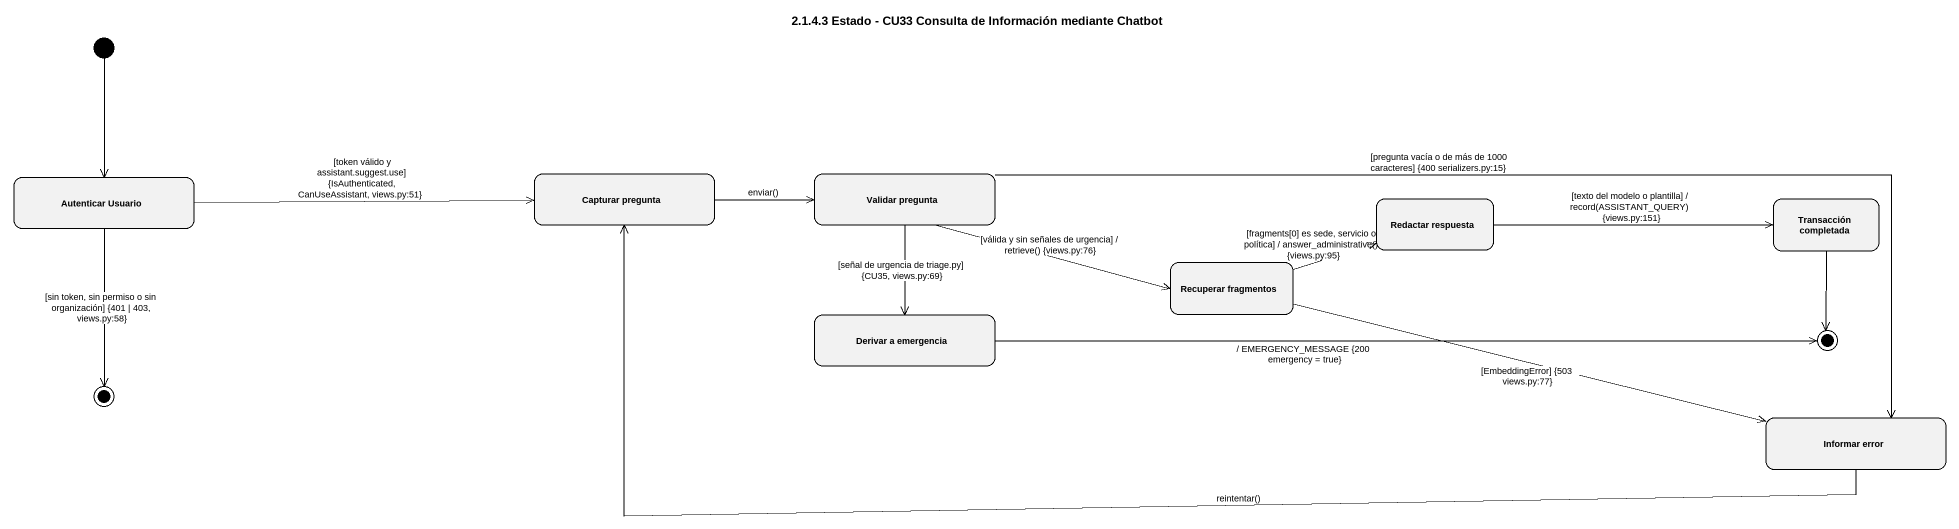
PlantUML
@startuml
title 2.1.4.3 Estado - CU33 Consulta de Información mediante Chatbot
hide empty description
state "Autenticar Usuario" as Autenticar_Usuario
state "Capturar pregunta" as Capturar_pregunta
state "Validar pregunta" as Validar_pregunta
state "Redactar respuesta" as Redactar_respuesta
state "Transacción completada" as Transacción_completada
state "Recuperar fragmentos" as Recuperar_fragmentos
state "Derivar a emergencia" as Derivar_a_emergencia
state final1 <<end>>
state final2 <<end>>
state "Informar error" as Informar_error
[*] --> Autenticar_Usuario
Autenticar_Usuario -right-> Capturar_pregunta : [token válido y assistant.suggest.use] {IsAuthenticated, CanUseAssistant, views.py:51}
Autenticar_Usuario --> final2 : [sin token, sin permiso o sin organización] {401 | 403, views.py:58}
Capturar_pregunta -right-> Validar_pregunta : enviar()
Validar_pregunta -right-> Recuperar_fragmentos : [válida y sin señales de urgencia] / retrieve() {views.py:76}
Validar_pregunta --> Derivar_a_emergencia : [señal de urgencia de triage.py] {CU35, views.py:69}
Validar_pregunta -right-> Informar_error : [pregunta vacía o de más de 1000 caracteres] {400 serializers.py:15}
Redactar_respuesta -right-> Transacción_completada : [texto del modelo o plantilla] / record(ASSISTANT_QUERY) {views.py:151}
Transacción_completada --> final1
Recuperar_fragmentos -right-> Redactar_respuesta : [fragments[0] es sede, servicio o política] / answer_administrative() {views.py:95}
Recuperar_fragmentos -right-> Informar_error : [EmbeddingError] {503 views.py:77}
Derivar_a_emergencia -right-> final1 : / EMERGENCY_MESSAGE {200 emergency = true}
Informar_error -left-> Capturar_pregunta : reintentar()
@enduml
